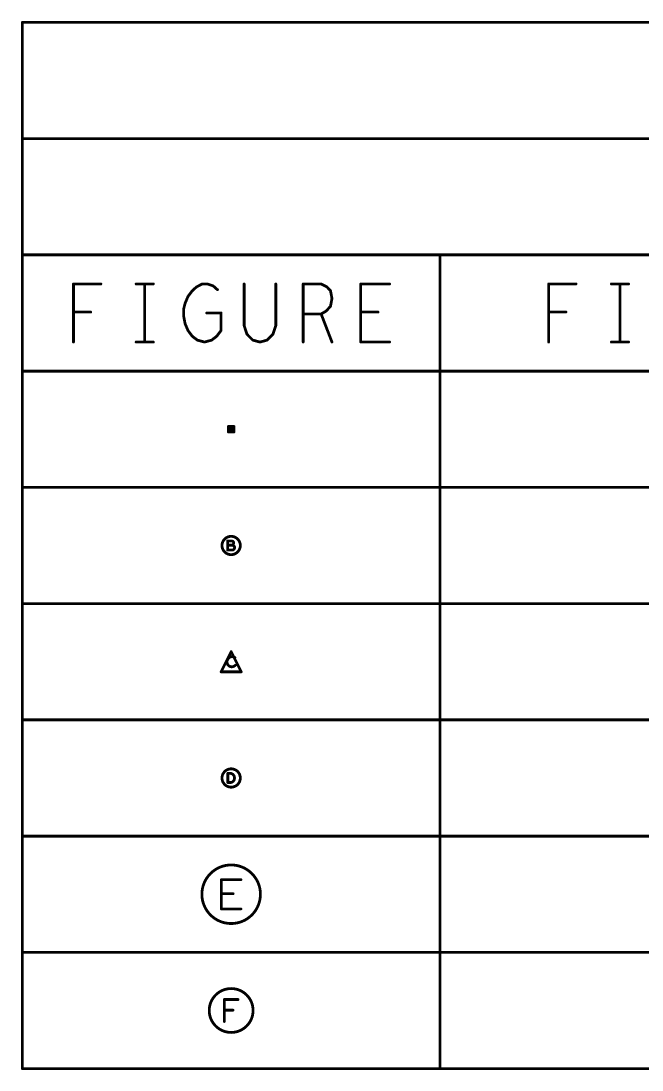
# Model space of a CAD drawing. Extents: x -18 to 16.1, y -6.6 to 15.5.
# Drawn here: x 7.686 to 9.023, y 3.317 to 5.573 of the extents above; entities that cross this region are included whole.
import ezdxf

# ---------------------------------------------------------------- set-up
doc = ezdxf.new("R2010")
doc.units = 0
doc.layers.get('0').update_dxf_attribs({"linetype": 'CONTINUOUS'})
doc.layers.add('FAB', color=13, linetype='CONTINUOUS')

# ---------------------------------------------------------------- blocks, each defined once
blk = doc.blocks.new('ROUND_1')
at = {"const_width": 0.003}
blk.add_lwpolyline([(-0.0015, 0, 1), (0.0015, 0, 1)], format="xyb", close=True, dxfattribs=at)

msp = doc.modelspace()

# ---------------------------------------------------------------- linework, layer by layer
at = {"layer": 'FAB', "const_width": 0.006}
for points in [[(7.689, 3.32), (7.689, 5.57)], [(7.689, 5.57), (14.664, 5.57)], [(7.689, 5.32), (14.664, 5.32)], [(7.689, 5.07), (14.664, 5.07)], [(8.588, 5.07), (8.588, 3.32)], [(7.799, 4.8825), (7.799, 5.0075)], [(7.799, 5.0075), (7.858, 5.0075)], [(7.9339, 5.0075), (7.9711, 5.0075)], [(7.9525, 5.0075), (7.9525, 4.8825)], [(8.0641, 5.0012), (8.0765, 5.0075)], [(8.0765, 5.0075), (8.0873, 5.0075)], [(8.0873, 5.0075), (8.0997, 5.0033)], [(8.1664, 5.0075), (8.1664, 4.9179)], [(8.2346, 4.9179), (8.2346, 5.0075)], [(8.2935, 4.8825), (8.2935, 5.0075)], [(8.2935, 5.0075), (8.3322, 5.0075)], [(8.3322, 5.0075), (8.3446, 5.0012)], [(8.4175, 4.8825), (8.4175, 5.0075)], [(8.4175, 5.0075), (8.4795, 5.0075)], [(8.822, 4.8825), (8.822, 5.0075)], [(8.822, 5.0075), (8.881, 5.0075)], [(8.9569, 5.0075), (8.9941, 5.0075)], [(8.9755, 5.0075), (8.9755, 4.8825)], [(8.0455, 4.9804), (8.0548, 4.9929)], [(8.0548, 4.9929), (8.0641, 5.0012)], [(8.0997, 5.0033), (8.1091, 4.995)], [(8.3446, 5.0012), (8.3524, 4.9929)], [(8.3524, 4.9929), (8.3555, 4.9762)], [(8.0362, 4.9533), (8.0393, 4.9658)], [(8.0393, 4.9658), (8.0455, 4.9804)], [(8.3555, 4.9762), (8.3524, 4.9596)], [(7.8362, 4.9471), (7.799, 4.9471)], [(8.0362, 4.9387), (8.0362, 4.9533)], [(8.0393, 4.9221), (8.0362, 4.9387)], [(8.0858, 4.945), (8.1168, 4.945)], [(8.1168, 4.945), (8.1168, 4.9075)], [(8.3322, 4.9429), (8.2935, 4.9429)], [(8.3431, 4.9492), (8.3322, 4.9429)], [(8.3322, 4.9429), (8.3555, 4.8825)], [(8.3524, 4.9596), (8.3431, 4.9492)], [(8.4547, 4.9471), (8.4175, 4.9471)], [(8.8592, 4.9471), (8.822, 4.9471)], [(8.0455, 4.9075), (8.0393, 4.9221)], [(8.1664, 4.9179), (8.1726, 4.8992)], [(8.2284, 4.8992), (8.2346, 4.9179)], [(8.0548, 4.895), (8.0455, 4.9075)], [(8.0657, 4.8867), (8.0548, 4.895)], [(8.1075, 4.895), (8.0966, 4.8867)], [(8.1168, 4.9075), (8.1075, 4.895)], [(8.1726, 4.8992), (8.185, 4.8867)], [(8.216, 4.8867), (8.2284, 4.8992)], [(7.9339, 4.8825), (7.9711, 4.8825)], [(8.0812, 4.8825), (8.0657, 4.8867)], [(8.0966, 4.8867), (8.0812, 4.8825)], [(8.185, 4.8867), (8.2005, 4.8825)], [(8.2005, 4.8825), (8.216, 4.8867)], [(8.4795, 4.8825), (8.4175, 4.8825)], [(8.9569, 4.8825), (8.9941, 4.8825)], [(7.689, 4.82), (14.664, 4.82)], [(8.1325, 4.689), (8.1325, 4.701)], [(8.1325, 4.701), (8.1445, 4.701)], [(8.136, 4.692), (8.1385, 4.698)], [(8.1401, 4.6941), (8.1369, 4.6941)], [(8.1385, 4.698), (8.141, 4.692)], [(8.1445, 4.701), (8.1445, 4.689)], [(8.1445, 4.689), (8.1325, 4.689)], [(7.689, 4.57), (14.664, 4.57)], [(8.1398, 4.4549), (8.1309, 4.4549)], [(8.1309, 4.4549), (8.1309, 4.4352)], [(8.1411, 4.4457), (8.1309, 4.4457)], [(8.1421, 4.4539), (8.1398, 4.4549)], [(8.1411, 4.4457), (8.1424, 4.4467)], [(8.1434, 4.445), (8.1411, 4.4457)], [(8.1434, 4.4526), (8.1421, 4.4539)], [(8.1424, 4.4467), (8.1434, 4.4483)], [(8.1441, 4.4506), (8.1434, 4.4526)], [(8.1434, 4.4483), (8.1441, 4.4506)], [(8.1454, 4.443), (8.1434, 4.445)], [(8.1461, 4.4407), (8.1454, 4.443)], [(8.1309, 4.4352), (8.1418, 4.4352)], [(8.1418, 4.4352), (8.1441, 4.4365)], [(8.1441, 4.4365), (8.1454, 4.4384)], [(8.1454, 4.4384), (8.1461, 4.4407)], [(7.689, 4.32), (14.664, 4.32)], [(8.1168, 4.1733), (8.1385, 4.2167)], [(8.1385, 4.2167), (8.1602, 4.1733)], [(8.1298, 4.1972), (8.1295, 4.1939)], [(8.1295, 4.1939), (8.1302, 4.1907)], [(8.1313, 4.2008), (8.1298, 4.1972)], [(8.1331, 4.203), (8.1313, 4.2008)], [(8.1356, 4.2048), (8.1331, 4.203)], [(8.1389, 4.2059), (8.1356, 4.2048)], [(8.1418, 4.2059), (8.1389, 4.2059)], [(8.1443, 4.2051), (8.1418, 4.2059)], [(8.1465, 4.2041), (8.1443, 4.2051)], [(8.1602, 4.1733), (8.1168, 4.1733)], [(8.1302, 4.1907), (8.1313, 4.1885)], [(8.1313, 4.1885), (8.1334, 4.1863)], [(8.1334, 4.1863), (8.136, 4.1849)], [(8.136, 4.1849), (8.1385, 4.1842)], [(8.1385, 4.1842), (8.141, 4.1842)], [(8.141, 4.1842), (8.1436, 4.1849)], [(8.1436, 4.1849), (8.1457, 4.186)], [(8.1457, 4.186), (8.1475, 4.1874)], [(7.689, 4.07), (14.664, 4.07)], [(8.1313, 3.9352), (8.1313, 3.9549)], [(8.1313, 3.9549), (8.1378, 3.9549)], [(8.1378, 3.9549), (8.1405, 3.9539)], [(8.1405, 3.9539), (8.1424, 3.9526)], [(8.1424, 3.9526), (8.1441, 3.9506)], [(8.1441, 3.9506), (8.1454, 3.9483)], [(8.1454, 3.9483), (8.1457, 3.945)], [(8.1457, 3.945), (8.1454, 3.9417)], [(8.1378, 3.9352), (8.1313, 3.9352)], [(8.1405, 3.9361), (8.1378, 3.9352)], [(8.1424, 3.9375), (8.1405, 3.9361)], [(8.1441, 3.9394), (8.1424, 3.9375)], [(8.1454, 3.9417), (8.1441, 3.9394)], [(7.689, 3.82), (14.664, 3.82)], [(8.1175, 3.6635), (8.1175, 3.7265)], [(8.1175, 3.7265), (8.1595, 3.7265)], [(8.1427, 3.6961), (8.1175, 3.6961)], [(8.1595, 3.6635), (8.1175, 3.6635)], [(7.689, 3.57), (14.664, 3.57)], [(8.1236, 3.4214), (8.1236, 3.4686)], [(8.1236, 3.4686), (8.1534, 3.4686)], [(8.1424, 3.4458), (8.1236, 3.4458)], [(14.664, 3.32), (7.689, 3.32)]]:
    msp.add_lwpolyline(points, dxfattribs=at)
for points in [[(8.1188, 4.445, 1), (8.1582, 4.445, 1)], [(8.1188, 3.945, 1), (8.1582, 3.945, 1)], [(8.0755, 3.695, 1), (8.2015, 3.695, 1)], [(8.0913, 3.445, 1), (8.1857, 3.445, 1)]]:
    msp.add_lwpolyline(points, format="xyb", close=True, dxfattribs=at)

# ---------------------------------------------------------------- block references
at = {"layer": 'FAB'}
for p in [(7.689, 5.57), (7.689, 5.57), (7.689, 5.32), (7.689, 5.07), (8.588, 5.07), (7.799, 5.0075), (7.799, 5.0075), (7.858, 5.0075), (7.9339, 5.0075), (7.9525, 5.0075), (7.9711, 5.0075), (8.0765, 5.0075), (8.0765, 5.0075), (8.0873, 5.0075), (8.0873, 5.0075), (8.1664, 5.0075), (8.2346, 5.0075), (8.2935, 5.0075), (8.2935, 5.0075), (8.3322, 5.0075), (8.3322, 5.0075), (8.4175, 5.0075), (8.4175, 5.0075), (8.4795, 5.0075), (8.822, 5.0075), (8.822, 5.0075), (8.881, 5.0075), (8.9569, 5.0075), (8.9755, 5.0075), (8.9941, 5.0075), (8.0548, 4.9929), (8.0548, 4.9929), (8.0641, 5.0012), (8.0641, 5.0012), (8.0997, 5.0033), (8.0997, 5.0033), (8.1091, 4.995), (8.3446, 5.0012), (8.3446, 5.0012), (8.3524, 4.9929), (8.3524, 4.9929), (8.0393, 4.9658), (8.0393, 4.9658), (8.0455, 4.9804), (8.0455, 4.9804), (8.3555, 4.9762), (8.3555, 4.9762), (7.799, 4.9471), (7.8362, 4.9471), (8.0362, 4.9533), (8.0362, 4.9533), (8.0362, 4.9387), (8.0362, 4.9387), (8.0858, 4.945), (8.1168, 4.945), (8.1168, 4.945), (8.2935, 4.9429), (8.3322, 4.9429), (8.3322, 4.9429), (8.3322, 4.9429), (8.3431, 4.9492), (8.3431, 4.9492), (8.3524, 4.9596), (8.3524, 4.9596), (8.4175, 4.9471), (8.4547, 4.9471), (8.822, 4.9471), (8.8592, 4.9471), (8.0393, 4.9221), (8.0393, 4.9221), (8.1664, 4.9179), (8.1664, 4.9179), (8.2346, 4.9179), (8.2346, 4.9179), (8.0455, 4.9075), (8.0455, 4.9075), (8.0548, 4.895), (8.0548, 4.895), (8.1075, 4.895), (8.1075, 4.895), (8.1168, 4.9075), (8.1168, 4.9075), (8.1726, 4.8992), (8.1726, 4.8992), (8.2284, 4.8992), (8.2284, 4.8992), (7.799, 4.8825), (7.9339, 4.8825), (7.9525, 4.8825), (7.9711, 4.8825), (8.0657, 4.8867), (8.0657, 4.8867), (8.0812, 4.8825), (8.0812, 4.8825), (8.0966, 4.8867), (8.0966, 4.8867), (8.185, 4.8867), (8.185, 4.8867), (8.2005, 4.8825), (8.2005, 4.8825), (8.216, 4.8867), (8.216, 4.8867), (8.2935, 4.8825), (8.3555, 4.8825), (8.4175, 4.8825), (8.4175, 4.8825), (8.4795, 4.8825), (8.822, 4.8825), (8.9569, 4.8825), (8.9755, 4.8825), (8.9941, 4.8825), (7.689, 4.82), (8.1325, 4.701), (8.1325, 4.701), (8.136, 4.692), (8.1369, 4.6941), (8.1385, 4.698), (8.1385, 4.698), (8.1401, 4.6941), (8.141, 4.692), (8.1445, 4.701), (8.1445, 4.701), (8.1325, 4.689), (8.1325, 4.689), (8.1445, 4.689), (8.1445, 4.689), (7.689, 4.57), (8.1309, 4.4549), (8.1309, 4.4549), (8.1309, 4.4457), (8.1398, 4.4549), (8.1398, 4.4549), (8.1411, 4.4457), (8.1411, 4.4457), (8.1411, 4.4457), (8.1421, 4.4539), (8.1421, 4.4539), (8.1424, 4.4467), (8.1424, 4.4467), (8.1434, 4.4526), (8.1434, 4.4526), (8.1434, 4.4483), (8.1434, 4.4483), (8.1434, 4.445), (8.1434, 4.445), (8.1441, 4.4506), (8.1441, 4.4506), (8.1454, 4.443), (8.1454, 4.443), (8.1309, 4.4352), (8.1309, 4.4352), (8.1418, 4.4352), (8.1418, 4.4352), (8.1441, 4.4365), (8.1441, 4.4365), (8.1454, 4.4384), (8.1454, 4.4384), (8.1461, 4.4407), (8.1461, 4.4407), (7.689, 4.32), (8.1385, 4.2167), (8.1385, 4.2167), (8.1295, 4.1939), (8.1295, 4.1939), (8.1298, 4.1972), (8.1298, 4.1972), (8.1313, 4.2008), (8.1313, 4.2008), (8.1331, 4.203), (8.1331, 4.203), (8.1356, 4.2048), (8.1356, 4.2048), (8.1389, 4.2059), (8.1389, 4.2059), (8.1418, 4.2059), (8.1418, 4.2059), (8.1443, 4.2051), (8.1443, 4.2051), (8.1465, 4.2041), (8.1168, 4.1733), (8.1168, 4.1733), (8.1302, 4.1907), (8.1302, 4.1907), (8.1313, 4.1885), (8.1313, 4.1885), (8.1334, 4.1863), (8.1334, 4.1863), (8.136, 4.1849), (8.136, 4.1849), (8.1385, 4.1842), (8.1385, 4.1842), (8.141, 4.1842), (8.141, 4.1842), (8.1436, 4.1849), (8.1436, 4.1849), (8.1457, 4.186), (8.1457, 4.186), (8.1475, 4.1874), (8.1602, 4.1733), (8.1602, 4.1733), (7.689, 4.07), (8.1313, 3.9549), (8.1313, 3.9549), (8.1378, 3.9549), (8.1378, 3.9549), (8.1405, 3.9539), (8.1405, 3.9539), (8.1424, 3.9526), (8.1424, 3.9526), (8.1441, 3.9506), (8.1441, 3.9506), (8.1454, 3.9483), (8.1454, 3.9483), (8.1457, 3.945), (8.1457, 3.945), (8.1313, 3.9352), (8.1313, 3.9352), (8.1378, 3.9352), (8.1378, 3.9352), (8.1405, 3.9361), (8.1405, 3.9361), (8.1424, 3.9375), (8.1424, 3.9375), (8.1441, 3.9394), (8.1441, 3.9394), (8.1454, 3.9417), (8.1454, 3.9417), (7.689, 3.82), (8.1175, 3.7265), (8.1175, 3.7265), (8.1595, 3.7265), (8.1175, 3.6961), (8.1427, 3.6961), (8.1175, 3.6635), (8.1175, 3.6635), (8.1595, 3.6635), (7.689, 3.57), (8.1236, 3.4686), (8.1236, 3.4686), (8.1534, 3.4686), (8.1236, 3.4458), (8.1424, 3.4458), (8.1236, 3.4214), (7.689, 3.32), (7.689, 3.32), (8.588, 3.32)]:
    msp.add_blockref('ROUND_1', p, dxfattribs=at)

doc.saveas('drawing.dxf')
